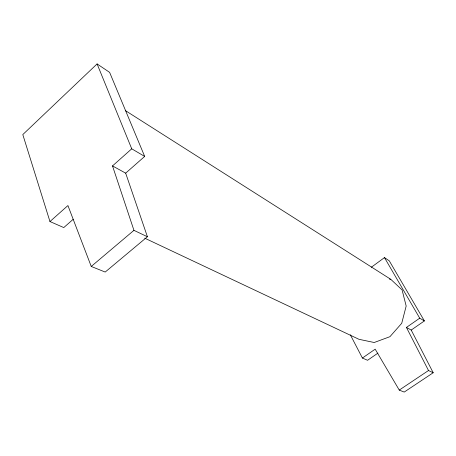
<?xml version="1.0" encoding="UTF-8"?>
<svg xmlns="http://www.w3.org/2000/svg" width="456" height="456" viewBox="0 0 456 456"><rect width="100%" height="100%" fill="white"/><g stroke="black" fill="none" stroke-linecap="round" stroke-linejoin="round"><path stroke-width="0.68" d="M49.96 221.542L67.927 205.559L91.24 266.452L105.194 272.055L147.413 236.749L125.668 173.149L144.677 156.431L109.622 72.373L97.088 63.925L22.8 134.583L49.96 221.542L63.777 227.572L73.194 219.296M147.413 236.749L133.944 230.343L112.507 165.916L131.733 148.816L97.088 63.925M91.24 266.452L133.944 230.343M371.321 267.267L384.476 257.6L389.287 260.843L424.393 320.927L411.209 330.058L406.427 327.431L419.719 318.18L424.393 320.927M350.328 334.795L362.412 358.04L375.174 349.165L399.257 390.085L404.21 392.075L433.2 372.752L411.209 330.058M377.927 353.121L367.57 360.291L362.412 358.04M399.257 390.085L428.509 370.517L433.2 372.752M389.39 279.106L390.775 279.317L402.078 289.902L406.176 306.033L401.736 323.27L389.937 336.682L374.205 342.507L358.997 339.31L144.694 238.152M112.507 165.916L125.668 173.149M131.733 148.816L144.677 156.431M125.263 110.512L390.775 279.317M384.476 257.6L419.719 318.18M406.427 327.431L428.509 370.517"/></g></svg>
